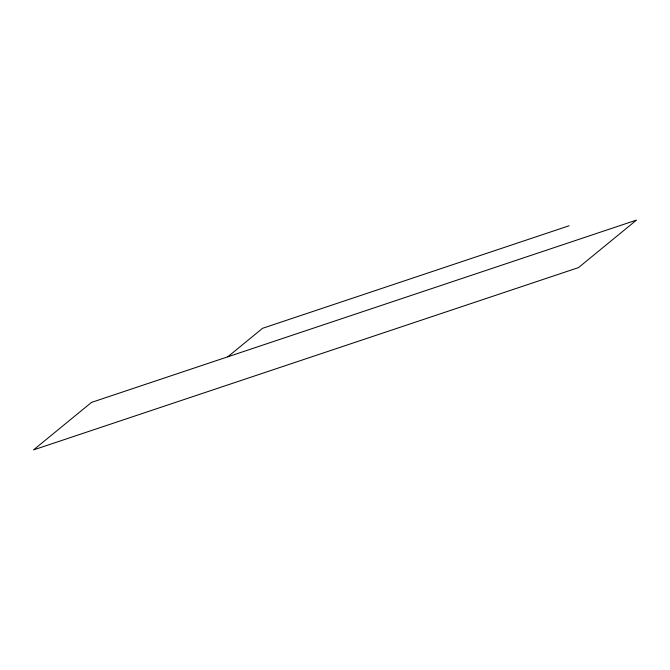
<?xml version="1.0" encoding="UTF-8"?>
<svg xmlns="http://www.w3.org/2000/svg" width="670" height="670" viewBox="0 0 670 670"><rect width="100%" height="100%" fill="white"/><g stroke="black" fill="none" stroke-linecap="round" stroke-linejoin="round"><path stroke-width="1" d="M227.758 356.817L262.565 328.3L569.123 225.757M91.514 402.394L33.5 449.913L578.486 267.606L636.5 220.087L91.514 402.394"/></g></svg>
